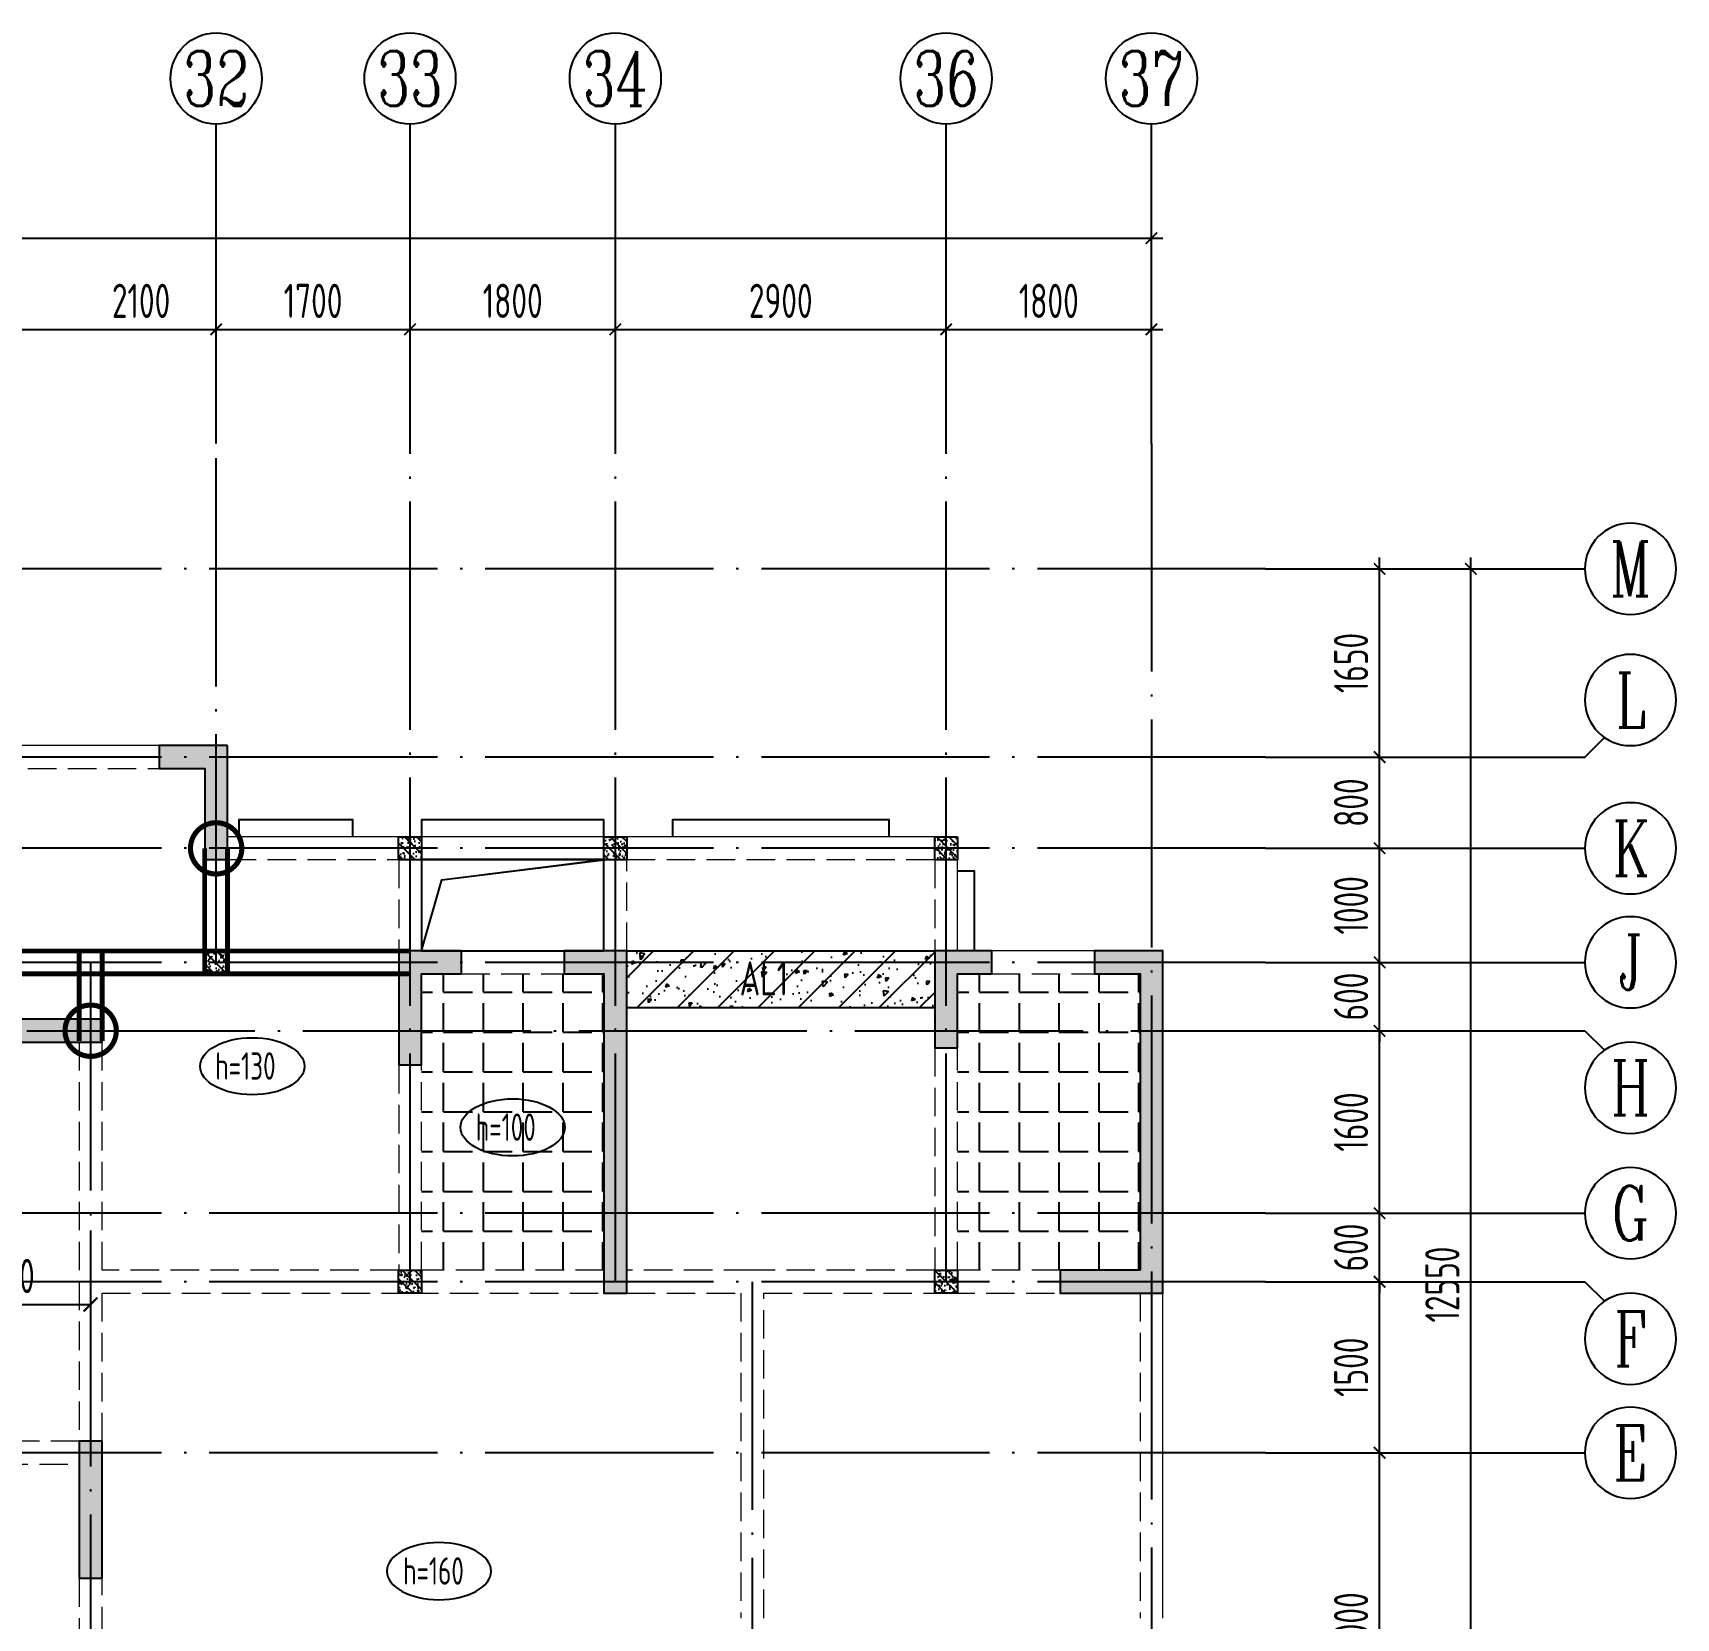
# Model space of a CAD drawing. Extents: x -812054 to 22247, y -644080 to 1003627.
# Drawn here: x -327267 to -312861, y -359974 to -346074 of the extents above; entities that cross this region are included whole.
import ezdxf
from ezdxf.enums import TextEntityAlignment as Align

# ---------------------------------------------------------------- set-up
doc = ezdxf.new("R2010")
doc.units = 0
doc.header["$LTSCALE"] = 1000
for name, pattern in [('DASH', [0.35, 0.25, -0.1]), ('DASHED', [0.75, 0.5, -0.25]), ('DOTE', [2.42, 2, -0.2, 0.02, -0.2])]:
    doc.linetypes.add(name, pattern=pattern)
doc.layers.get('0').update_dxf_attribs({"linetype": 'CONTINUOUS'})
doc.layers.get('DEFPOINTS').update_dxf_attribs({"linetype": 'CONTINUOUS'})
doc.layers.add('+公共字体', color=7, linetype='CONTINUOUS', lineweight=20)
for name, color, linetype in [('A-AXIS', 1, 'CONTINUOUS'), ('A-DOTE', 10, 'DOTE'), ('AXIS_NUM', 7, 'CONTINUOUS'), ('BEAM', 4, 'DASHED'), ('ROOF', 183, 'CONTINUOUS'), ('S-B板填充', 251, 'CONTINUOUS'), ('S-B板标注', 3, 'CONTINUOUS'), ('S-C承台编号', 6, 'CONTINUOUS'), ('S-D洞口', 4, 'CONTINUOUS'), ('S-L主梁线', 4, 'DASH'), ('S-Q墙填充', 252, 'CONTINUOUS'), ('S-Q墙实线', 6, 'CONTINUOUS'), ('S-Q墙标注', 3, 'CONTINUOUS'), ('S-Y一般标注', 3, 'CONTINUOUS'), ('S-板正筋', 2, 'CONTINUOUS'), ('S-构造柱', 212, 'CONTINUOUS'), ('TEXT', 2, 'CONTINUOUS'), ('水平筋标注', 7, 'CONTINUOUS'), ('看线', 251, 'CONTINUOUS')]:
    doc.layers.add(name, color=color, linetype=linetype)
doc.layers.add('配箍校核', color=34, linetype='CONTINUOUS', plot=False)
doc.styles.add('TSSD_Axis', font='complex.shx', dxfattribs={"width": 0.7, "bigfont": 'hztxt.shx'})
doc.styles.add('TSSD_DIMENSION', font='Tssdeng.shx', dxfattribs={"width": 0.7, "bigfont": 'tssdchn.shx'})
doc.styles.add('TSSD_REIN', font='tssdeng.shx', dxfattribs={"width": 0.7, "height": 300, "bigfont": 'tssdchn.shx'})
doc.styles.add('结构文字', font='zstxt.shx', dxfattribs={"width": 0.7, "bigfont": 'zshz.shx'})
doc.dimstyles.new('STRUCK', dxfattribs={"dimtxt": 400, "dimasz": 121, "dimexe": 200, "dimexo": 150, "dimgap": 115, "dimtad": 1, "dimdec": 0, "dimdsep": 46, "dimtxsty": '结构文字', "dimblk": 'ARCHTICK', "dimcen": 400, "dimclrd": 3, "dimclre": 3, "dimclrt": 7, "dimadec": 0, "dimazin": 0, "dimtfac": 1, "dimtdec": 0, "dimtix": 1, "dimtmove": 2, "dimatfit": 3, "dimldrblk": '_DIMX', "dimfxl": 1, "dimtolj": 1, "dimtzin": 0, "dimarcsym": 0})
doc.dimstyles.new('TSSD_100_100', dxfattribs={"dimtxt": 300, "dimasz": 100, "dimexe": 100, "dimexo": 250, "dimgap": 100, "dimtad": 1, "dimdec": 0, "dimzin": 0, "dimdsep": 46, "dimtxsty": 'TSSD_DIMENSION', "dimblk": 'ARCHTICK', "dimcen": 0, "dimdle": 100, "dimclrt": 7, "dimadec": 0, "dimazin": 0, "dimtfac": 1, "dimtdec": 0, "dimtix": 1, "dimtmove": 2, "dimatfit": 3, "dimldrblk": 'ARCHTICK', "dimfxl": 1, "dimtolj": 1, "dimtzin": 0, "dimarcsym": 0})

# ---------------------------------------------------------------- blocks, each defined once
blk = doc.blocks.new('ts_axno')
at = {"color": 0, "linetype": 'ByBlock', "lineweight": -2}
blk.add_circle((0, 0), 0.5, dxfattribs=at)
at = {"color": 0, "linetype": 'ByBlock', "lineweight": -2, "style": 'TSSD_Axis', "width": 0.7}
blk.add_attdef('A', text='', height=0.6, dxfattribs=at).set_placement((0, 0), align=Align.MIDDLE_CENTER)
blk = doc.blocks.new('_ArchTick')
at = {"color": 0, "linetype": 'ByBlock', "const_width": 0.15}
blk.add_lwpolyline([(-0.5, -0.5), (0.5, 0.5)], dxfattribs=at)
blk = doc.blocks.new('*D154')
at = {"layer": 'DEFPOINTS', "color": 0, "transparency": 16777216}
for p in [(46400, 19250), (44300, 18250), (46400, 18250)]:
    blk.add_point(p, dxfattribs=at)
at = {"layer": 'S-Y一般标注', "color": 0, "lineweight": -2, "transparency": 16777216}
for p, q in [((44300, 18500), (44300, 19350)), ((46400, 18500), (46400, 19350)), ((44200, 19250), (46500, 19250))]:
    blk.add_line(p, q, dxfattribs=at)
at = {"layer": 'S-Y一般标注', "color": 0, "lineweight": -2, "transparency": 16777216, "xscale": 100, "yscale": 100, "zscale": 100, "rotation": 180}
blk.add_blockref('_ArchTick', (44300, 19250), dxfattribs=at)
at = {"layer": 'S-Y一般标注', "color": 0, "lineweight": -2, "transparency": 16777216, "xscale": 100, "yscale": 100, "zscale": 100}
blk.add_blockref('_ArchTick', (46400, 19250), dxfattribs=at)
at = {"layer": 'S-Y一般标注', "color": 7, "transparency": 16777216, "insert": (45742, 19500), "char_height": 300, "attachment_point": 5, "style": 'TSSD_DIMENSION'}
blk.add_mtext('\\A1;2100', dxfattribs=at)
blk = doc.blocks.new('*D155')
at = {"layer": 'DEFPOINTS', "color": 0, "transparency": 16777216}
for p in [(48100, 19250), (46400, 18250), (48100, 18250)]:
    blk.add_point(p, dxfattribs=at)
at = {"layer": 'S-Y一般标注', "color": 0, "lineweight": -2, "transparency": 16777216}
for p, q in [((46400, 18500), (46400, 19350)), ((48100, 18500), (48100, 19350)), ((46300, 19250), (48200, 19250))]:
    blk.add_line(p, q, dxfattribs=at)
at = {"layer": 'S-Y一般标注', "color": 0, "lineweight": -2, "transparency": 16777216, "xscale": 100, "yscale": 100, "zscale": 100, "rotation": 180}
blk.add_blockref('_ArchTick', (46400, 19250), dxfattribs=at)
at = {"layer": 'S-Y一般标注', "color": 0, "lineweight": -2, "transparency": 16777216, "xscale": 100, "yscale": 100, "zscale": 100}
blk.add_blockref('_ArchTick', (48100, 19250), dxfattribs=at)
at = {"layer": 'S-Y一般标注', "color": 7, "transparency": 16777216, "insert": (47250, 19500), "char_height": 300, "attachment_point": 5, "style": 'TSSD_DIMENSION'}
blk.add_mtext('\\A1;1700', dxfattribs=at)
blk = doc.blocks.new('*D156')
at = {"layer": 'DEFPOINTS', "color": 0, "transparency": 16777216}
for p in [(49900, 19250), (48100, 18250), (49900, 18250)]:
    blk.add_point(p, dxfattribs=at)
at = {"layer": 'S-Y一般标注', "color": 0, "lineweight": -2, "transparency": 16777216}
for p, q in [((48100, 18500), (48100, 19350)), ((49900, 18500), (49900, 19350)), ((48000, 19250), (50000, 19250))]:
    blk.add_line(p, q, dxfattribs=at)
at = {"layer": 'S-Y一般标注', "color": 0, "lineweight": -2, "transparency": 16777216, "xscale": 100, "yscale": 100, "zscale": 100, "rotation": 180}
blk.add_blockref('_ArchTick', (48100, 19250), dxfattribs=at)
at = {"layer": 'S-Y一般标注', "color": 0, "lineweight": -2, "transparency": 16777216, "xscale": 100, "yscale": 100, "zscale": 100}
blk.add_blockref('_ArchTick', (49900, 19250), dxfattribs=at)
at = {"layer": 'S-Y一般标注', "color": 7, "transparency": 16777216, "insert": (49000, 19500), "char_height": 300, "attachment_point": 5, "style": 'TSSD_DIMENSION'}
blk.add_mtext('\\A1;1800', dxfattribs=at)
blk = doc.blocks.new('*D157')
at = {"layer": 'DEFPOINTS', "color": 0, "transparency": 16777216}
for p in [(52800, 19250), (49900, 18250), (52800, 18250)]:
    blk.add_point(p, dxfattribs=at)
at = {"layer": 'S-Y一般标注', "color": 0, "lineweight": -2, "transparency": 16777216}
for p, q in [((49900, 18500), (49900, 19350)), ((52800, 18500), (52800, 19350)), ((49800, 19250), (52900, 19250))]:
    blk.add_line(p, q, dxfattribs=at)
at = {"layer": 'S-Y一般标注', "color": 0, "lineweight": -2, "transparency": 16777216, "xscale": 100, "yscale": 100, "zscale": 100, "rotation": 180}
blk.add_blockref('_ArchTick', (49900, 19250), dxfattribs=at)
at = {"layer": 'S-Y一般标注', "color": 0, "lineweight": -2, "transparency": 16777216, "xscale": 100, "yscale": 100, "zscale": 100}
blk.add_blockref('_ArchTick', (52800, 19250), dxfattribs=at)
at = {"layer": 'S-Y一般标注', "color": 7, "transparency": 16777216, "insert": (51350, 19500), "char_height": 300, "attachment_point": 5, "style": 'TSSD_DIMENSION'}
blk.add_mtext('\\A1;2900', dxfattribs=at)
blk = doc.blocks.new('*D158')
at = {"layer": 'DEFPOINTS', "color": 0, "transparency": 16777216}
for p in [(54600, 19250), (52800, 18250), (54600, 18250)]:
    blk.add_point(p, dxfattribs=at)
at = {"layer": 'S-Y一般标注', "color": 0, "lineweight": -2, "transparency": 16777216}
for p, q in [((52800, 18500), (52800, 19350)), ((54600, 18500), (54600, 19350)), ((52700, 19250), (54700, 19250))]:
    blk.add_line(p, q, dxfattribs=at)
at = {"layer": 'S-Y一般标注', "color": 0, "lineweight": -2, "transparency": 16777216, "xscale": 100, "yscale": 100, "zscale": 100, "rotation": 180}
blk.add_blockref('_ArchTick', (52800, 19250), dxfattribs=at)
at = {"layer": 'S-Y一般标注', "color": 0, "lineweight": -2, "transparency": 16777216, "xscale": 100, "yscale": 100, "zscale": 100}
blk.add_blockref('_ArchTick', (54600, 19250), dxfattribs=at)
at = {"layer": 'S-Y一般标注', "color": 7, "transparency": 16777216, "insert": (53700, 19500), "char_height": 300, "attachment_point": 5, "style": 'TSSD_DIMENSION'}
blk.add_mtext('\\A1;1800', dxfattribs=at)
blk = doc.blocks.new('*D159')
at = {"layer": 'DEFPOINTS', "color": 0, "transparency": 16777216}
for p in [(54600, 20050), (4600, 18250), (54600, 18250)]:
    blk.add_point(p, dxfattribs=at)
at = {"layer": 'S-Y一般标注', "color": 0, "lineweight": -2, "transparency": 16777216}
for p, q in [((4500, 20050), (54700, 20050)), ((4600, 18500), (4600, 20150)), ((54600, 18500), (54600, 20150))]:
    blk.add_line(p, q, dxfattribs=at)
at = {"layer": 'S-Y一般标注', "color": 0, "lineweight": -2, "transparency": 16777216, "xscale": 100, "yscale": 100, "zscale": 100, "rotation": 180}
blk.add_blockref('_ArchTick', (4600, 20050), dxfattribs=at)
at = {"layer": 'S-Y一般标注', "color": 0, "lineweight": -2, "transparency": 16777216, "xscale": 100, "yscale": 100, "zscale": 100}
blk.add_blockref('_ArchTick', (54600, 20050), dxfattribs=at)
at = {"layer": 'S-Y一般标注', "color": 7, "transparency": 16777216, "insert": (29600, 20300), "char_height": 300, "attachment_point": 5, "style": 'TSSD_DIMENSION'}
blk.add_mtext('\\A1;50000', dxfattribs=at)
blk = doc.blocks.new('*D188')
at = {"layer": 'DEFPOINTS', "color": 0, "transparency": 16777216}
for p in [(55600, 10900), (56600, 10900), (55600, 9400)]:
    blk.add_point(p, dxfattribs=at)
at = {"layer": 'S-Y一般标注', "color": 0, "lineweight": -2, "transparency": 16777216}
for p, q in [((56600, 9300), (56600, 11000)), ((55850, 10900), (56700, 10900)), ((55850, 9400), (56700, 9400))]:
    blk.add_line(p, q, dxfattribs=at)
at = {"layer": 'S-Y一般标注', "color": 0, "lineweight": -2, "transparency": 16777216, "xscale": 100, "yscale": 100, "zscale": 100}
for p, rotation in [((56600, 10900), 90), ((56600, 9400), 270)]:
    blk.add_blockref('_ArchTick', p, dxfattribs=dict(at, rotation=rotation))
at = {"layer": 'S-Y一般标注', "color": 7, "transparency": 16777216, "insert": (56350, 10150), "char_height": 300, "attachment_point": 5, "rotation": 90, "style": 'TSSD_DIMENSION'}
blk.add_mtext('\\A1;1500', dxfattribs=at)
blk = doc.blocks.new('*D189')
at = {"layer": 'DEFPOINTS', "color": 0, "transparency": 16777216}
for p in [(55600, 11500), (56600, 11500), (55600, 10900)]:
    blk.add_point(p, dxfattribs=at)
at = {"layer": 'S-Y一般标注', "color": 0, "lineweight": -2, "transparency": 16777216}
for p, q in [((56600, 11500), (56600, 11600)), ((55850, 11500), (56700, 11500)), ((56600, 10900), (56600, 11500)), ((55850, 10900), (56700, 10900)), ((56600, 10900), (56600, 10800))]:
    blk.add_line(p, q, dxfattribs=at)
at = {"layer": 'S-Y一般标注', "color": 0, "lineweight": -2, "transparency": 16777216, "xscale": 100, "yscale": 100, "zscale": 100}
for p, rotation in [((56600, 11500), 270), ((56600, 10900), 90)]:
    blk.add_blockref('_ArchTick', p, dxfattribs=dict(at, rotation=rotation))
at = {"layer": 'S-Y一般标注', "color": 7, "transparency": 16777216, "insert": (56350, 11200), "char_height": 300, "attachment_point": 5, "rotation": 90, "style": 'TSSD_DIMENSION'}
blk.add_mtext('\\A1;600', dxfattribs=at)
blk = doc.blocks.new('*D190')
at = {"layer": 'DEFPOINTS', "color": 0, "transparency": 16777216}
for p in [(55600, 13100), (56600, 13100), (55600, 11500)]:
    blk.add_point(p, dxfattribs=at)
at = {"layer": 'S-Y一般标注', "color": 0, "lineweight": -2, "transparency": 16777216}
for p, q in [((56600, 11400), (56600, 13200)), ((55850, 13100), (56700, 13100)), ((55850, 11500), (56700, 11500))]:
    blk.add_line(p, q, dxfattribs=at)
at = {"layer": 'S-Y一般标注', "color": 0, "lineweight": -2, "transparency": 16777216, "xscale": 100, "yscale": 100, "zscale": 100}
for p, rotation in [((56600, 13100), 90), ((56600, 11500), 270)]:
    blk.add_blockref('_ArchTick', p, dxfattribs=dict(at, rotation=rotation))
at = {"layer": 'S-Y一般标注', "color": 7, "transparency": 16777216, "insert": (56350, 12300), "char_height": 300, "attachment_point": 5, "rotation": 90, "style": 'TSSD_DIMENSION'}
blk.add_mtext('\\A1;1600', dxfattribs=at)
blk = doc.blocks.new('*D191')
at = {"layer": 'DEFPOINTS', "color": 0, "transparency": 16777216}
for p in [(55600, 13700), (56600, 13700), (55600, 13100)]:
    blk.add_point(p, dxfattribs=at)
at = {"layer": 'S-Y一般标注', "color": 0, "lineweight": -2, "transparency": 16777216}
for p, q in [((55850, 13700), (56700, 13700)), ((56600, 13700), (56600, 13800)), ((56600, 13100), (56600, 13700)), ((55850, 13100), (56700, 13100)), ((56600, 13100), (56600, 13000))]:
    blk.add_line(p, q, dxfattribs=at)
at = {"layer": 'S-Y一般标注', "color": 0, "lineweight": -2, "transparency": 16777216, "xscale": 100, "yscale": 100, "zscale": 100}
for p, rotation in [((56600, 13700), 270), ((56600, 13100), 90)]:
    blk.add_blockref('_ArchTick', p, dxfattribs=dict(at, rotation=rotation))
at = {"layer": 'S-Y一般标注', "color": 7, "transparency": 16777216, "insert": (56350, 13400), "char_height": 300, "attachment_point": 5, "rotation": 90, "style": 'TSSD_DIMENSION'}
blk.add_mtext('\\A1;600', dxfattribs=at)
blk = doc.blocks.new('*D192')
at = {"layer": 'DEFPOINTS', "color": 0, "transparency": 16777216}
for p in [(55600, 14700), (56600, 14700), (55600, 13700)]:
    blk.add_point(p, dxfattribs=at)
at = {"layer": 'S-Y一般标注', "color": 0, "lineweight": -2, "transparency": 16777216}
for p, q in [((55850, 14700), (56700, 14700)), ((56600, 13600), (56600, 14800)), ((55850, 13700), (56700, 13700))]:
    blk.add_line(p, q, dxfattribs=at)
at = {"layer": 'S-Y一般标注', "color": 0, "lineweight": -2, "transparency": 16777216, "xscale": 100, "yscale": 100, "zscale": 100}
for p, rotation in [((56600, 14700), 90), ((56600, 13700), 270)]:
    blk.add_blockref('_ArchTick', p, dxfattribs=dict(at, rotation=rotation))
at = {"layer": 'S-Y一般标注', "color": 7, "transparency": 16777216, "insert": (56350, 14200), "char_height": 300, "attachment_point": 5, "rotation": 90, "style": 'TSSD_DIMENSION'}
blk.add_mtext('\\A1;1000', dxfattribs=at)
blk = doc.blocks.new('*D193')
at = {"layer": 'DEFPOINTS', "color": 0, "transparency": 16777216}
for p in [(55600, 17150), (57400, 17150), (55600, 4600)]:
    blk.add_point(p, dxfattribs=at)
at = {"layer": 'S-Y一般标注', "color": 0, "lineweight": -2, "transparency": 16777216}
for p, q in [((55850, 17150), (57500, 17150)), ((57400, 4500), (57400, 17250)), ((55850, 4600), (57500, 4600))]:
    blk.add_line(p, q, dxfattribs=at)
at = {"layer": 'S-Y一般标注', "color": 0, "lineweight": -2, "transparency": 16777216, "xscale": 100, "yscale": 100, "zscale": 100}
for p, rotation in [((57400, 17150), 90), ((57400, 4600), 270)]:
    blk.add_blockref('_ArchTick', p, dxfattribs=dict(at, rotation=rotation))
at = {"layer": 'S-Y一般标注', "color": 7, "transparency": 16777216, "insert": (57150, 10875), "char_height": 300, "attachment_point": 5, "rotation": 90, "style": 'TSSD_DIMENSION'}
blk.add_mtext('\\A1;12550', dxfattribs=at)
blk = doc.blocks.new('*D194')
at = {"layer": 'DEFPOINTS', "color": 0, "transparency": 16777216}
for p in [(55600, 15500), (56600, 15500), (55600, 14700)]:
    blk.add_point(p, dxfattribs=at)
at = {"layer": 'S-Y一般标注', "color": 0, "lineweight": -2, "transparency": 16777216}
for p, q in [((56600, 14600), (56600, 15600)), ((55850, 15500), (56700, 15500)), ((55850, 14700), (56700, 14700))]:
    blk.add_line(p, q, dxfattribs=at)
at = {"layer": 'S-Y一般标注', "color": 0, "lineweight": -2, "transparency": 16777216, "xscale": 100, "yscale": 100, "zscale": 100}
for p, rotation in [((56600, 15500), 90), ((56600, 14700), 270)]:
    blk.add_blockref('_ArchTick', p, dxfattribs=dict(at, rotation=rotation))
at = {"layer": 'S-Y一般标注', "color": 7, "transparency": 16777216, "insert": (56350, 15100), "char_height": 300, "attachment_point": 5, "rotation": 90, "style": 'TSSD_DIMENSION'}
blk.add_mtext('\\A1;800', dxfattribs=at)
blk = doc.blocks.new('*D196')
at = {"layer": 'DEFPOINTS', "color": 0, "transparency": 16777216}
for p in [(55600, 9400), (56600, 9400), (55600, 6400)]:
    blk.add_point(p, dxfattribs=at)
at = {"layer": 'S-Y一般标注', "color": 0, "lineweight": -2, "transparency": 16777216}
for p, q in [((55850, 9400), (56700, 9400)), ((56600, 6300), (56600, 9500)), ((55850, 6400), (56700, 6400))]:
    blk.add_line(p, q, dxfattribs=at)
at = {"layer": 'S-Y一般标注', "color": 0, "lineweight": -2, "transparency": 16777216, "xscale": 100, "yscale": 100, "zscale": 100}
for p, rotation in [((56600, 9400), 90), ((56600, 6400), 270)]:
    blk.add_blockref('_ArchTick', p, dxfattribs=dict(at, rotation=rotation))
at = {"layer": 'S-Y一般标注', "color": 7, "transparency": 16777216, "insert": (56350, 7900), "char_height": 300, "attachment_point": 5, "rotation": 90, "style": 'TSSD_DIMENSION'}
blk.add_mtext('\\A1;3000', dxfattribs=at)
blk = doc.blocks.new('*D197')
at = {"layer": 'DEFPOINTS', "color": 0, "transparency": 16777216}
for p in [(55600, 17150), (56600, 17150), (55600, 15500)]:
    blk.add_point(p, dxfattribs=at)
at = {"layer": 'S-Y一般标注', "color": 0, "lineweight": -2, "transparency": 16777216}
for p, q in [((55850, 17150), (56700, 17150)), ((56600, 15400), (56600, 17250)), ((55850, 15500), (56700, 15500))]:
    blk.add_line(p, q, dxfattribs=at)
at = {"layer": 'S-Y一般标注', "color": 0, "lineweight": -2, "transparency": 16777216, "xscale": 100, "yscale": 100, "zscale": 100}
for p, rotation in [((56600, 17150), 90), ((56600, 15500), 270)]:
    blk.add_blockref('_ArchTick', p, dxfattribs=dict(at, rotation=rotation))
at = {"layer": 'S-Y一般标注', "color": 7, "transparency": 16777216, "insert": (56350, 16325), "char_height": 300, "attachment_point": 5, "rotation": 90, "style": 'TSSD_DIMENSION'}
blk.add_mtext('\\A1;1650', dxfattribs=at)
blk = doc.blocks.new('20210729.03504727')
at = {"layer": '看线', "color": 202, "ltscale": 0.5}
for points in [[(42500, 10800), (42500, 10950), (41500, 10950), (41500, 10800)], [(44700, 10800), (44700, 10950), (43100, 10950), (43100, 10800)], [(47200, 10800), (47200, 10950), (45300, 10950), (45300, 10800)], [(47950, 9800), (47950, 10500), (47800, 10500)]]:
    blk.add_lwpolyline(points, dxfattribs=at)
blk = doc.blocks.new('20210803.22403995')
at = {"layer": '+公共字体', "color": 2, "const_width": 45}
for points in [[(-822438, -168387, 1), (-822438, -167937, 1), (-822438, -168387, -1)], [(-823538, -169986, 1), (-823538, -169536, 1), (-823538, -169986, -1)]]:
    blk.add_lwpolyline(points, format="xyb", dxfattribs=at)
blk = doc.blocks.new('20210807.15312446')
at = {"layer": 'S-Q墙填充'}
h = blk.add_hatch(color=252, dxfattribs=at)
h.dxf.hatch_style = 1
h.paths.add_polyline_path([(102916, 67940), (102316, 67940), (102316, 67740), (102716, 67740), (102716, 66940), (102916, 66940)])
h = blk.add_hatch(color=252, dxfattribs=at)
h.dxf.hatch_style = 1
h.paths.add_polyline_path([(104416, 66140), (104416, 65140), (104616, 65140), (104616, 65940), (104966, 65940), (104966, 66140)])
h = blk.add_hatch(color=252, dxfattribs=at)
h.dxf.hatch_style = 1
h.paths.add_polyline_path([(106416, 66140), (105866, 66140), (105866, 65940), (106216, 65940), (106216, 63140), (106416, 63140)])
h = blk.add_hatch(color=252, dxfattribs=at)
h.dxf.hatch_style = 1
h.paths.add_polyline_path([(109116, 66140), (109116, 65290), (109316, 65290), (109316, 65940), (109616, 65940), (109616, 66140)])
h = blk.add_hatch(color=252, dxfattribs=at)
h.dxf.hatch_style = 1
h.paths.add_polyline_path([(110916, 63340), (110216, 63340), (110216, 63140), (111116, 63140), (111116, 66140), (110516, 66140), (110516, 65940), (110916, 65940)])
h = blk.add_hatch(color=252, dxfattribs=at)
h.dxf.hatch_style = 1
h.paths.add_polyline_path([(100016, 65540), (100016, 65840), (99816, 65840), (99816, 65340), (100216, 65340), (101816, 65340), (101816, 65540), (100216, 65540)])
h = blk.add_hatch(color=252, dxfattribs=at)
h.dxf.hatch_style = 1
h.paths.add_polyline_path([(101816, 60640), (101816, 61840), (101616, 61840), (101616, 60640)])
at = {"layer": 'S-D洞口', "color": 5}
blk.add_lwpolyline([(104616, 66140), (106216, 66140), (106216, 66940), (104616, 66940), (104616, 66140), (104793, 66762), (106216, 66940)], dxfattribs=at)
at = {"layer": 'S-L主梁线', "linetype": 'ByBlock', "lineweight": 18}
for p, q in [((102316, 67940), (100816, 67940)), ((104516, 67140), (102916, 67140)), ((106316, 67140), (104516, 67140)), ((109316, 67140), (106316, 67140)), ((109316, 66140), (109316, 67140)), ((104616, 66940), (106216, 66940)), ((104616, 66140), (104616, 66940)), ((106216, 66940), (106216, 66140)), ((105866, 66140), (104966, 66140)), ((110516, 66140), (109616, 66140)), ((111116, 60290), (111116, 63140))]:
    blk.add_line(p, q, dxfattribs=at)
at = {"layer": 'S-L主梁线', "linetype": 'DASH', "lineweight": 18}
for p, q in [((100816, 67740), (102316, 67740)), ((102916, 66940), (104416, 66940)), ((104416, 66940), (104416, 66140)), ((106416, 66940), (109116, 66940)), ((106416, 66140), (106416, 66940)), ((109116, 66940), (109116, 66140)), ((104966, 65940), (105866, 65940)), ((109616, 65940), (110516, 65940)), ((101616, 65340), (101616, 63240)), ((101816, 63340), (101816, 65340)), ((109116, 65290), (109116, 63340)), ((109316, 63340), (109316, 65290)), ((104416, 65140), (104416, 63340)), ((104616, 63340), (104616, 65140)), ((104416, 63340), (101816, 63340)), ((106216, 63340), (104616, 63340)), ((107516, 63340), (106416, 63340)), ((109116, 63340), (107516, 63340)), ((110216, 63340), (109316, 63340)), ((101616, 63240), (101616, 61840)), ((101816, 63140), (104516, 63140)), ((101816, 61840), (101816, 63140)), ((104516, 63140), (106216, 63140)), ((106416, 63140), (107416, 63140)), ((107416, 63140), (107416, 60290)), ((107616, 63140), (109216, 63140)), ((107616, 60290), (107616, 63140)), ((109216, 63140), (110216, 63140)), ((110916, 63140), (110916, 60290)), ((101616, 61840), (99866, 61840)), ((99866, 61640), (101616, 61640)), ((101616, 60640), (101616, 59090)), ((101816, 59090), (101816, 60640))]:
    blk.add_line(p, q, dxfattribs=at)
at = {"layer": 'S-Q墙实线'}
for points in [[(102916, 67940), (102316, 67940), (102316, 67740), (102716, 67740), (102716, 66940), (102916, 66940)], [(104416, 66140), (104416, 65140), (104616, 65140), (104616, 65940), (104966, 65940), (104966, 66140)], [(106416, 66140), (105866, 66140), (105866, 65940), (106216, 65940), (106216, 63140), (106416, 63140)], [(109116, 66140), (109116, 65290), (109316, 65290), (109316, 65940), (109616, 65940), (109616, 66140)], [(110916, 63340), (110216, 63340), (110216, 63140), (111116, 63140), (111116, 66140), (110516, 66140), (110516, 65940), (110916, 65940)], [(100016, 65540), (100016, 65840), (99816, 65840), (99816, 65340), (100216, 65340), (101816, 65340), (101816, 65540), (100216, 65540)], [(101816, 60640), (101816, 61840), (101616, 61840), (101616, 60640)]]:
    blk.add_lwpolyline(points, close=True, dxfattribs=at)
blk = doc.blocks.new('20210730.02141516')
at = {"layer": 'S-构造柱'}
h = blk.add_hatch(dxfattribs=at)
h.set_pattern_fill('ARMORED', color=256, scale=15, angle=-90, style=0)
h.set_pattern_definition([(320, (-154189.41, 3278673.45), (-9.4128202, -107.5890274), [11.25, -123.75]), (265, (-154189.41, 3278673.45), (112.82882, 20.8127), [9, -99]), (10.4514, (-154190.19, 3278664.49), (103.4159313, -86.7764073), [9.5610285, -105.1713168]), (316.1842, (-154159.41, 3278673.45), (-24.827852, -160.0861573), [16.875, -185.625]), (6.6356, (-154161.48, 3278660.11), (146.117681, -140.199406), [14.341543, -157.75695]), (261.1842, (-154159.41, 3278673.45), (146.11779, -140.199292), [13.5, -148.5]), (291, (-154166.91, 3278658.45), (-60.3928336, -89.5360578), [11.25, -123.75]), (236, (-154166.91, 3278658.45), (108.7725068, -36.4972998), [9, -99]), (341.4514, (-154171.94, 3278650.99), (48.3795745, -126.0333943), [9.5610285, -105.1713168]), (307.5, (-154189.41, 3278673.454), (49.93407807, -1.8239783), [0, -97.8, 0, -100.5, 0, -99.375]), (277.5, (-154189.41, 3278673.454), (59.1617568, -39.4604306), [0, -57.3, 0, -95.55, 0, -37.875]), (237.5, (-154189.41, 3278706.904), (-3.38323076, -80.07336543), [0, -37.5, 0, -117, 0, -155.25]), (227.5, (-154189.41, 3278721.904), (15.0157473, -87.4779254), [0, -48.75, 0, -77.7, 0, -110.25]), (315, (-154189.41, 3278673.454), (53.0330086, 53.0330086), [])])
h.paths.add_polyline_path([(200, 200), (200, 0), (0, 0), (0, 200)])
blk.add_lwpolyline([(200, 200), (200, 0), (0, 0), (0, 200)], close=True, dxfattribs=at)
blk = doc.blocks.new('20210809.18285270')
at = {"layer": 'ROOF', "rotation": 359.9999999538236}
for p in [(43500, 10100), (45300, 10100), (48200, 10100), (41800, 9100), (43500, 6300), (48200, 6300)]:
    blk.add_blockref('20210730.02141516', p, dxfattribs=at)
blk = doc.blocks.new('*D309')
at = {"layer": 'DEFPOINTS', "color": 0, "transparency": 16777216}
for p in [(-175559, -4859), (-174059, -4859), (-174059, -5659)]:
    blk.add_point(p, dxfattribs=at)
at = {"layer": 'S-Q墙标注', "color": 3, "lineweight": -2, "transparency": 16777216}
for p, q in [((-175559, -5009), (-175559, -5859)), ((-174059, -5009), (-174059, -5859)), ((-175559, -5659), (-174059, -5659))]:
    blk.add_line(p, q, dxfattribs=at)
at = {"layer": 'S-Q墙标注', "color": 3, "lineweight": -2, "transparency": 16777216, "xscale": 121, "yscale": 121, "zscale": 121, "rotation": 180}
blk.add_blockref('_ArchTick', (-175559, -5659), dxfattribs=at)
at = {"layer": 'S-Q墙标注', "color": 3, "lineweight": -2, "transparency": 16777216, "xscale": 121, "yscale": 121, "zscale": 121}
blk.add_blockref('_ArchTick', (-174059, -5659), dxfattribs=at)
at = {"layer": 'S-Q墙标注', "color": 7, "transparency": 16777216, "insert": (-174809, -5409), "char_height": 300, "attachment_point": 5, "style": 'TSSD_REIN'}
blk.add_mtext('\\A1;1500', dxfattribs=at)
blk = doc.blocks.new('_DIMX')
blk.add_line((-150, 0), (150, 0))
at = {"const_width": 50}
blk.add_lwpolyline([(-70, -70), (70, 70)], dxfattribs=at)
blk = doc.blocks.new('20210726.16395156')
at = {"layer": 'A-AXIS'}
for p, q in [((46400, 18249.9), (46400, 21049.9)), ((48100, 18249.9), (48100, 21049.9)), ((49900, 18249.9), (49900, 21049.9)), ((52800, 18249.9), (52800, 21049.9)), ((54600, 18249.9), (54600, 21049.9)), ((55600, 17150), (58400, 17150)), ((58400, 15500), (58571.6, 15671.7)), ((55600, 15500), (58400, 15500)), ((55600, 14700), (58400, 14700)), ((55600, 13700), (58400, 13700)), ((55600, 13100.3), (58400, 13100.3)), ((58400, 13100.3), (58571.6, 12928.7)), ((55600, 11500), (58400, 11500)), ((55600, 10900), (58400, 10900)), ((58400, 10900), (58571.6, 10728.4)), ((55600, 9400), (58400, 9400))]:
    blk.add_line(p, q, dxfattribs=at)
at = {"layer": 'A-DOTE'}
for p, q in [((46400, 13700), (46400, 18249.9)), ((48100, 10900), (48100, 18249.9)), ((49900, 10900), (49900, 18249.9)), ((52800, 10900), (52800, 18249.9)), ((54600, 18249.9), (54600, 3600)), ((55600, 17150), (3600, 17150)), ((55600, 15500), (3600, 15500)), ((55600, 14700), (3600, 14700)), ((55600, 13700), (3600, 13700)), ((45299.8, 13700), (45300, 3600)), ((3600, 13100.3), (55600, 13100.3)), ((55600, 11500), (3600, 11500)), ((55600, 10900), (3600, 10900)), ((51100, 10900), (51100, 3600)), ((55600, 9400), (3600, 9400))]:
    blk.add_line(p, q, dxfattribs=at)
at = {"layer": 'A-AXIS'}
ref = blk.add_blockref('ts_axno', (46400, 21449.9), dxfattribs=dict(at, xscale=800, yscale=800, zscale=800))
ref.add_attrib('19', '32', dxfattribs={"layer": 'AXIS_NUM', "height": 480, "style": 'TSSD_Axis', "width": 0.7}).set_placement((46400, 21449.9), align=Align.MIDDLE_CENTER)
ref = blk.add_blockref('ts_axno', (48100, 21449.9), dxfattribs=dict(at, xscale=800, yscale=800, zscale=800))
ref.add_attrib('20', '33', dxfattribs={"layer": 'AXIS_NUM', "height": 480, "style": 'TSSD_Axis', "width": 0.7}).set_placement((48100, 21449.9), align=Align.MIDDLE_CENTER)
ref = blk.add_blockref('ts_axno', (49900, 21449.9), dxfattribs=dict(at, xscale=800, yscale=800, zscale=800))
ref.add_attrib('21', '34', dxfattribs={"layer": 'AXIS_NUM', "height": 480, "style": 'TSSD_Axis', "width": 0.7}).set_placement((49900, 21449.9), align=Align.MIDDLE_CENTER)
ref = blk.add_blockref('ts_axno', (52800, 21449.9), dxfattribs=dict(at, xscale=800, yscale=800, zscale=800))
ref.add_attrib('22', '36', dxfattribs={"layer": 'AXIS_NUM', "height": 480, "style": 'TSSD_Axis', "width": 0.7}).set_placement((52800, 21449.9), align=Align.MIDDLE_CENTER)
ref = blk.add_blockref('ts_axno', (54600, 21449.9), dxfattribs=dict(at, xscale=800, yscale=800, zscale=800))
ref.add_attrib('23', '37', dxfattribs={"layer": 'AXIS_NUM', "height": 480, "style": 'TSSD_Axis', "width": 0.7}).set_placement((54600, 21449.9), align=Align.MIDDLE_CENTER)
ref = blk.add_blockref('ts_axno', (58800, 17150), dxfattribs=dict(at, xscale=-800, yscale=800, zscale=800))
ref.add_attrib('G', 'M', dxfattribs={"layer": 'AXIS_NUM', "height": 480, "style": 'TSSD_Axis', "width": 0.7}).set_placement((58800, 17150), align=Align.MIDDLE_CENTER)
ref = blk.add_blockref('ts_axno', (58800, 16000), dxfattribs=dict(at, xscale=-800, yscale=800, zscale=800))
ref.add_attrib('G', 'L', dxfattribs={"layer": 'AXIS_NUM', "height": 480, "style": 'TSSD_Axis', "width": 0.7}).set_placement((58800, 16000), align=Align.MIDDLE_CENTER)
ref = blk.add_blockref('ts_axno', (58800, 14700), dxfattribs=dict(at, xscale=-800, yscale=800, zscale=800))
ref.add_attrib('G', 'K', dxfattribs={"layer": 'AXIS_NUM', "height": 480, "style": 'TSSD_Axis', "width": 0.7}).set_placement((58800, 14700), align=Align.MIDDLE_CENTER)
ref = blk.add_blockref('ts_axno', (58800, 13700), dxfattribs=dict(at, xscale=-800, yscale=800, zscale=800))
ref.add_attrib('G', 'J', dxfattribs={"layer": 'AXIS_NUM', "height": 480, "style": 'TSSD_Axis', "width": 0.7}).set_placement((58800, 13700), align=Align.MIDDLE_CENTER)
ref = blk.add_blockref('ts_axno', (58800, 12600.3), dxfattribs=dict(at, xscale=-800, yscale=800, zscale=800))
ref.add_attrib('C', 'H', dxfattribs={"layer": 'AXIS_NUM', "height": 480, "style": 'TSSD_Axis', "width": 0.7}).set_placement((58800, 12600.3), align=Align.MIDDLE_CENTER)
ref = blk.add_blockref('ts_axno', (58800, 11500), dxfattribs=dict(at, xscale=-800, yscale=800, zscale=800))
ref.add_attrib('D', 'G', dxfattribs={"layer": 'AXIS_NUM', "height": 480, "style": 'TSSD_Axis', "width": 0.7}).set_placement((58800, 11500), align=Align.MIDDLE_CENTER)
ref = blk.add_blockref('ts_axno', (58800, 10400), dxfattribs=dict(at, xscale=-800, yscale=800, zscale=800))
ref.add_attrib('C', 'F', dxfattribs={"layer": 'AXIS_NUM', "height": 480, "style": 'TSSD_Axis', "width": 0.7}).set_placement((58800, 10400), align=Align.MIDDLE_CENTER)
ref = blk.add_blockref('ts_axno', (58800, 9400), dxfattribs=dict(at, xscale=-800, yscale=800, zscale=800))
ref.add_attrib('B', 'E', dxfattribs={"layer": 'AXIS_NUM', "height": 480, "style": 'TSSD_Axis', "width": 0.7}).set_placement((58800, 9400), align=Align.MIDDLE_CENTER)
at = {"layer": 'S-Y一般标注'}
for base, p1, p2, picture, middle in [((54600, 20049.9), (4600, 18249.9), (54600, 18249.9), '*D159', (29600, 20299.9)), ((48100, 19249.9), (46400, 18249.9), (48100, 18249.9), '*D155', (47250, 19499.9)), ((49900, 19249.9), (48100, 18249.9), (49900, 18249.9), '*D156', (49000, 19499.9)), ((52800, 19249.9), (49900, 18249.9), (52800, 18249.9), '*D157', (51350, 19499.9)), ((54600, 19249.9), (52800, 18249.9), (54600, 18249.9), '*D158', (53700, 19499.9))]:
    dim = blk.add_linear_dim(base=base, p1=p1, p2=p2, dimstyle='TSSD_100_100', dxfattribs=at)
    dim.commit()
    dim.dimension.update_dxf_attribs({"geometry": picture, "text_midpoint": middle})
dim = blk.add_linear_dim(base=(46400, 19249.9), p1=(44300, 18249.9), p2=(46400, 18249.9), dimstyle='TSSD_100_100', dxfattribs=at)
dim.commit()
dim.dimension.update_dxf_attribs({"geometry": '*D154', "text_midpoint": (45741.9, 19499.9), "dimtype": 160})
for base, p1, p2, picture, middle in [((57400, 17150), (55600, 4600), (55600, 17150), '*D193', (57150, 10875)), ((56600, 17150), (55600, 15500), (55600, 17150), '*D197', (56350, 16325)), ((56600, 15500), (55600, 14700), (55600, 15500), '*D194', (56350, 15100)), ((56600, 14700), (55600, 13700), (55600, 14700), '*D192', (56350, 14200)), ((56600, 13700), (55600, 13100.3), (55600, 13700), '*D191', (56350, 13400.2)), ((56600, 13100.3), (55600, 11500), (55600, 13100.3), '*D190', (56350, 12300.2)), ((56600, 11500), (55600, 10900), (55600, 11500), '*D189', (56350, 11200)), ((56600, 10900), (55600, 9400), (55600, 10900), '*D188', (56350, 10150)), ((56600, 9400), (55600, 6400), (55600, 9400), '*D196', (56350, 7900))]:
    dim = blk.add_linear_dim(base=base, p1=p1, p2=p2, angle=90, dimstyle='TSSD_100_100', dxfattribs=at)
    dim.commit()
    dim.dimension.update_dxf_attribs({"geometry": picture, "text_midpoint": middle})
blk = doc.blocks.new('20210810.19092027')
at = {"layer": 'S-Q墙标注'}
dim = blk.add_linear_dim(base=(125917.7, 61274), p1=(124417.8, 62074), p2=(125917.7, 62074), dimstyle='STRUCK', override={"dimtxt": 300, "dimgap": 100, "dimtxsty": 'TSSD_REIN'}, dxfattribs=at)
dim.commit()
dim.dimension.update_dxf_attribs({"geometry": '*D309', "text_midpoint": (125167.7, 61524), "insert": (299976.5, 66933)})

msp = doc.modelspace()

# ---------------------------------------------------------------- hatches: boundary and pattern name
at = {"layer": 'BEAM', "linetype": 'ByBlock'}
h = msp.add_hatch(dxfattribs=at)
h.set_pattern_fill('ARMORED', color=252, scale=50, angle=180, style=0)
h.set_pattern_definition([(230, (-539831.83, 1559797.4), (-358.63009, 31.376067), [37.5, -412.5]), (175, (-539831.83, 1559797.4), (69.37567, -376.09607), [30, -330]), (280.4514, (-539861.7, 1559800.02), (-289.25469, -344.71977), [31.870095, -350.571056]), (226.1842, (-539831.83, 1559697.4), (-533.62052, 82.75951), [56.25, -618.75]), (276.6356, (-539876.3, 1559704.3), (-467.33135, -487.05894), [47.80514, -525.8565]), (171.1842, (-539831.83, 1559697.4), (-467.33097, -487.0593), [45, -495]), (201, (-539881.83, 1559722.4), (-298.453526, 201.309445), [37.5, -412.5]), (146, (-539881.83, 1559722.4), (-121.657666, -362.57502), [30, -330]), (251.4514, (-539906.7, 1559739.2), (-420.111314, -161.26525), [31.870095, -350.571056]), (217.5, (-539831.83, 1559797.41), (-6.079928, -166.446927), [0, -326, 0, -335, 0, -331.25]), (187.5, (-539831.83, 1559797.41), (-131.534769, -197.205856), [0, -191, 0, -318.5, 0, -126.25]), (147.5, (-539720.33, 1559797.41), (-266.911218, 11.277436), [0, -125, 0, -390, 0, -517.5]), (137.5, (-539670.33, 1559797.4), (-291.593085, -50.05249), [0, -162.5, 0, -259, 0, -367.5]), (225, (-539831.83, 1559797.4), (176.776695, -176.776695), [])])
h.paths.add_polyline_path([(-319360.7, -354623.89), (-322060.7, -354623.89), (-322060.7, -354123.89), (-319360.7, -354123.89)])
at = {"layer": 'S-B板填充'}
h = msp.add_hatch(dxfattribs=at)
h.set_pattern_fill('ANGLE', color=252, scale=50, style=0)
h.set_pattern_definition([(0, (-226226.75, -502567.76), (0, 349.25), [254, -95.25]), (90, (-226226.75, -502567.76), (-349.25, 2e-14), [254, -95.25])])
h.paths.add_polyline_path([(-323860.7, -354323.89), (-322260.68, -354323.89), (-322260.68, -356923.89), (-323860.7, -356923.89)])
h = msp.add_hatch(dxfattribs=at)
h.set_pattern_fill('ANGLE', color=252, scale=50, style=0)
h.set_pattern_definition([(0, (-221526.76, -502567.76), (0, 349.25), [254, -95.25]), (90, (-221526.76, -502567.76), (-349.25, 2e-14), [254, -95.25])])
h.paths.add_polyline_path([(-319160.7, -354323.89), (-317560.69, -354323.89), (-317560.69, -356923.89), (-319160.7, -356923.89)])

# ---------------------------------------------------------------- linework, layer by layer
at = {"layer": 'BEAM', "linetype": 'ByBlock'}
msp.add_lwpolyline([(-319360.7, -354623.89), (-322060.7, -354623.89), (-322060.7, -354123.89), (-319360.7, -354123.89)], close=True, dxfattribs=at)
at = {"layer": 'S-B板标注'}
for centre in [(-325344.15, -355134.95), (-323060.26, -355670.81)]:
    msp.add_ellipse(centre, major_axis=(-457.33, 0), ratio=0.54724159, dxfattribs=at)
at = {"layer": 'S-B板标注', "extrusion": (0, 0, -1)}
msp.add_ellipse((-323706.85, -359562.06), major_axis=(457.33, -0.02), ratio=0.54724159, dxfattribs=at)
at = {"layer": 'S-D洞口', "color": 5}
msp.add_lwpolyline([(-323860.7, -354123.89), (-322260.67, -354123.89), (-322260.67, -353323.89), (-323860.7, -353323.89), (-323860.7, -354123.89), (-323682.92, -353501.67), (-322260.67, -353323.89)], dxfattribs=at)
at = {"layer": 'S-板正筋', "color": 5, "linetype": 'DASH', "const_width": 42.86}
for points in [[(-325760.7, -353223.89), (-325760.7, -354323.89)], [(-325560.7, -353223.89), (-325560.7, -354323.89)], [(-328560.71, -354123.89), (-323960.7, -354123.89)], [(-326860.71, -354914.34), (-326860.71, -354123.89)], [(-326660.7, -354914.34), (-326660.7, -354123.89)], [(-328560.71, -354323.89), (-323960.7, -354323.89)]]:
    msp.add_lwpolyline(points, dxfattribs=at)

# ---------------------------------------------------------------- block references
msp.add_blockref('20210729.03504727', (-366960.71, -363923.89))
at = {"layer": 'A-DOTE'}
msp.add_blockref('20210726.16395156', (-372060.69, -367923.94), dxfattribs=at)
at = {"layer": 'S-C承台编号'}
msp.add_blockref('20210803.22403995', (496777.45, -185062.36), dxfattribs=at)
at = {"layer": 'S-Q墙填充'}
msp.add_blockref('20210807.15312446', (-428476.33, -420263.44), dxfattribs=at)
at = {"layer": '水平筋标注'}
msp.add_blockref('20210810.19092027', (-452678.52, -418497.89), dxfattribs=at)
at = {"layer": '配箍校核'}
msp.add_blockref('20210809.18285270', (-367560.71, -363424.06), dxfattribs=at)

# ---------------------------------------------------------------- texts
at = {"layer": 'S-B板标注', "color": 7, "style": 'TSSD_REIN', "width": 0.7}
for s, p in [('h=130', (-325668.84, -355253.1)), ('h=100', (-323384.95, -355788.96))]:
    msp.add_text(s, height=240, dxfattribs=at).set_placement(p)
msp.add_text('h=160', height=240, rotation=359.997282, dxfattribs=at).set_placement((-324021.86, -359680.19))
at = {"layer": 'TEXT', "color": 1, "style": 'TSSD_REIN', "width": 0.7}
msp.add_text('AL1', height=300, dxfattribs=at).set_placement((-320646.03, -354514.5, 0), align=Align.RIGHT)

doc.saveas('drawing.dxf')
